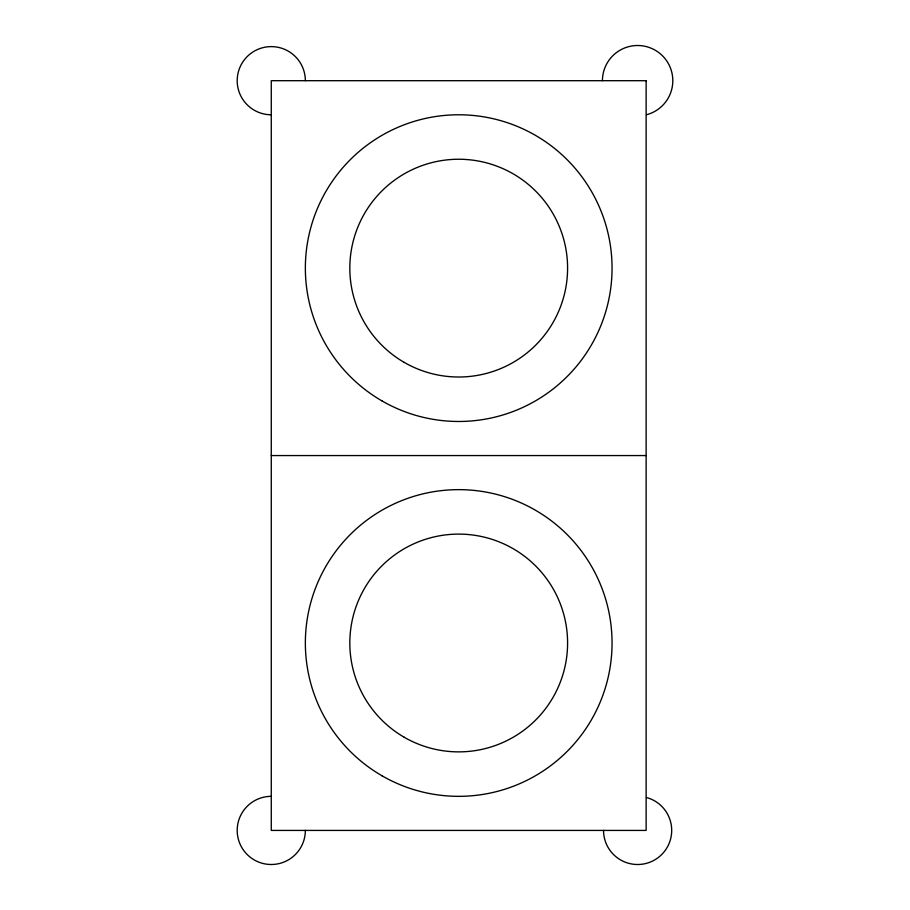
<?xml version="1.0" encoding="UTF-8"?>
<svg xmlns="http://www.w3.org/2000/svg" width="910" height="910" viewBox="0 0 910 910"><rect width="100%" height="100%" fill="white"/><g stroke="black" fill="none" stroke-linecap="round" stroke-linejoin="round"><path stroke-width="1.36" d="M271.271 455.557L646.134 455.557M271.271 114.774A34.08 34.08 0 0 1 237.191 80.694A34.08 34.08 0 0 1 271.271 46.615A34.08 34.08 0 0 1 305.351 80.694M305.351 830.33A34.08 34.08 0 0 1 271.362 864.5A34.08 34.08 0 0 1 237.191 830.511A34.08 34.08 0 0 1 271.18 796.341M646.441 797.501A34.08 34.08 0 0 1 671.182 836.336A34.08 34.08 0 0 1 634.645 864.375A34.08 34.08 0 0 1 603.535 830.42M602.431 80.694A35.194 35.194 0 0 1 634.554 45.636A35.194 35.194 0 0 1 672.274 74.575A35.194 35.194 0 0 1 646.726 114.683M646.134 80.694L271.271 80.694L271.271 830.42L646.134 830.42L646.134 80.694M382.029 400.935A153.358 153.358 0 0 0 612.055 268.12A153.358 153.358 0 0 0 382.029 135.317A153.358 153.358 0 0 0 382.029 400.935M404.267 362.419A108.881 108.881 0 0 0 567.59 268.12A108.881 108.881 0 0 0 404.267 173.833A108.881 108.881 0 0 0 404.267 362.419M382.029 775.798A153.358 153.358 0 0 0 612.055 642.983A153.358 153.358 0 0 0 382.029 510.18A153.358 153.358 0 0 0 382.029 775.798M404.267 737.282A108.881 108.881 0 0 0 567.59 642.983A108.881 108.881 0 0 0 404.267 548.696A108.881 108.881 0 0 0 404.267 737.282"/></g></svg>
